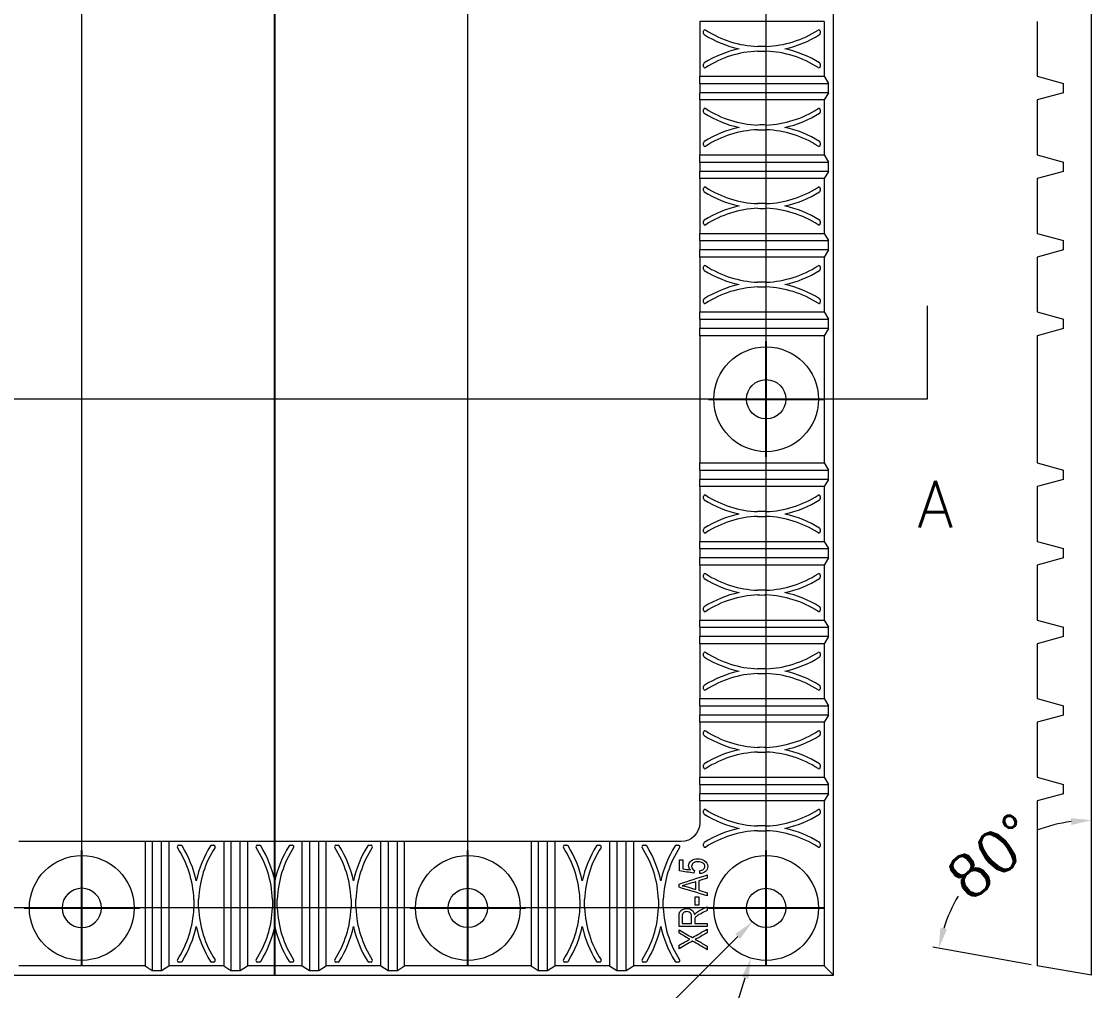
# Model space of a CAD drawing. Header units: inches. Extents: x 1726 to 2311, y 431 to 759.
# Drawn here: x 1787.1 to 1901.4, y 490.5 to 594.1 of the extents above; entities that cross this region are included whole.
import ezdxf
from ezdxf.lldxf.tags import DXFTag

# ---------------------------------------------------------------- set-up
doc = ezdxf.new("R2010")
doc.units = ezdxf.units.IN
doc.layers.add('1', color=7, linetype='Continuous', true_color=0xffffff)
doc.layers.add('3', color=7, linetype='Continuous', true_color=0xffffff)
doc.styles.add('chinesef_fs', font='simplex.shx', dxfattribs={"bigfont": 'gbcbig.shx'})
doc.styles.add('ROMANC', font='romanc.shx', dxfattribs={"bigfont": 'gbcbig.shx'})
tags = doc.linetypes.add('CENTER', pattern=[2, 1.25, -0.25, 0.25, -0.25]).pattern_tags.tags
tags[10:11] = [DXFTag(74, 4), DXFTag(75, 0), DXFTag(340, '0'), DXFTag(46, 0.0), DXFTag(50, 0.0), DXFTag(44, 0.0), DXFTag(45, 0.0)]
tags[8:9] = [DXFTag(74, 4), DXFTag(75, 0), DXFTag(340, '0'), DXFTag(46, 0.0), DXFTag(50, 0.0), DXFTag(44, 0.0), DXFTag(45, 0.0)]
tags[6:7] = [DXFTag(74, 4), DXFTag(75, 0), DXFTag(340, '0'), DXFTag(46, 0.0), DXFTag(50, 0.0), DXFTag(44, 0.0), DXFTag(45, 0.0)]
tags[4:5] = [DXFTag(74, 4), DXFTag(75, 0), DXFTag(340, '0'), DXFTag(46, 0.0), DXFTag(50, 0.0), DXFTag(44, 0.0), DXFTag(45, 0.0)]
tags = doc.linetypes.add('PHANTOM', pattern=[50.5, 18, -6.5, 6.5, -6.5, 6.5, -6.5]).pattern_tags.tags
tags[14:15] = [DXFTag(74, 4), DXFTag(75, 0), DXFTag(340, '0'), DXFTag(46, 0.0), DXFTag(50, 0.0), DXFTag(44, 0.0), DXFTag(45, 0.0)]
tags[12:13] = [DXFTag(74, 4), DXFTag(75, 0), DXFTag(340, '0'), DXFTag(46, 0.0), DXFTag(50, 0.0), DXFTag(44, 0.0), DXFTag(45, 0.0)]
tags[10:11] = [DXFTag(74, 4), DXFTag(75, 0), DXFTag(340, '0'), DXFTag(46, 0.0), DXFTag(50, 0.0), DXFTag(44, 0.0), DXFTag(45, 0.0)]
tags[8:9] = [DXFTag(74, 4), DXFTag(75, 0), DXFTag(340, '0'), DXFTag(46, 0.0), DXFTag(50, 0.0), DXFTag(44, 0.0), DXFTag(45, 0.0)]
tags[6:7] = [DXFTag(74, 4), DXFTag(75, 0), DXFTag(340, '0'), DXFTag(46, 0.0), DXFTag(50, 0.0), DXFTag(44, 0.0), DXFTag(45, 0.0)]
tags[4:5] = [DXFTag(74, 4), DXFTag(75, 0), DXFTag(340, '0'), DXFTag(46, 0.0), DXFTag(50, 0.0), DXFTag(44, 0.0), DXFTag(45, 0.0)]
doc.dimstyles.new('YanXiu', dxfattribs={"dimtxt": 4.5, "dimasz": 2.2, "dimexe": 0.66, "dimexo": 0.66, "dimgap": 0.66, "dimtad": 0, "dimdsep": 46, "dimtxsty": 'ROMANC', "dimcen": 0, "dimclrd": 256, "dimclre": 131, "dimclrt": 42, "dimazin": 2, "dimtfac": 1, "dimtofl": 0, "dimtmove": 0, "dimatfit": 3, "dimfxl": 1, "dimlwd": 5, "dimlwe": 5, "dimarcsym": 0})

# ---------------------------------------------------------------- blocks, each defined once
blk = doc.blocks.new('*D44')
at = {"color": 131, "lineweight": 5}
for p, q in [((1753.78, 611.87), (1737.97, 611.87)), ((1865.97, 499.37), (1737.97, 499.37))]:
    blk.add_line(p, q, dxfattribs=at)
at = {"lineweight": 5}
for p, q in [((1738.63, 609.67), (1738.63, 564.64)), ((1738.63, 501.57), (1738.63, 546.6))]:
    blk.add_line(p, q, dxfattribs=at)
for points in [[(1738.26, 609.67), (1738.99, 609.67), (1738.63, 611.87)], [(1738.26, 501.57), (1738.99, 501.57), (1738.63, 499.37)]]:
    blk.add_solid(points)
at = {"layer": 'Defpoints', "color": 0}
for p in [(1738.63, 611.87), (1754.44, 611.87), (1866.63, 499.37)]:
    blk.add_point(p, dxfattribs=at)
at = {"color": 42, "insert": (1738.63, 555.62), "char_height": 4.5, "attachment_point": 5, "rotation": 90, "style": 'ROMANC'}
blk.add_mtext('112.5', dxfattribs=at)
blk = doc.blocks.new('*D46')
at = {"color": 131, "lineweight": 5}
for p, q in [((1753.78, 611.87), (1746.61, 611.87)), ((1865.97, 553.75), (1746.61, 553.75))]:
    blk.add_line(p, q, dxfattribs=at)
at = {"lineweight": 5}
for p, q in [((1747.27, 609.67), (1747.27, 592.15)), ((1747.27, 555.95), (1747.27, 573.47))]:
    blk.add_line(p, q, dxfattribs=at)
for points in [[(1746.91, 609.67), (1747.64, 609.67), (1747.27, 611.87)], [(1746.91, 555.95), (1747.64, 555.95), (1747.27, 553.75)]]:
    blk.add_solid(points)
at = {"layer": 'Defpoints', "color": 0}
for p in [(1747.27, 611.87), (1754.44, 611.87), (1866.63, 553.75)]:
    blk.add_point(p, dxfattribs=at)
at = {"color": 42, "insert": (1747.27, 582.81), "char_height": 4.5, "attachment_point": 5, "rotation": 90, "style": 'ROMANC'}
blk.add_mtext('58.12', dxfattribs=at)
blk = doc.blocks.new('*D48')
at = {"color": 131, "lineweight": 5}
for p, q in [((1761.63, 500.03), (1761.63, 747.39)), ((1814.14, 732.23), (1814.14, 747.39))]:
    blk.add_line(p, q, dxfattribs=at)
at = {"lineweight": 5}
for p, q in [((1763.83, 746.73), (1780.37, 746.73)), ((1811.94, 746.73), (1795.4, 746.73))]:
    blk.add_line(p, q, dxfattribs=at)
for points in [[(1763.83, 747.1), (1763.83, 746.37), (1761.63, 746.73)], [(1811.94, 747.1), (1811.94, 746.37), (1814.14, 746.73)]]:
    blk.add_solid(points)
at = {"layer": 'Defpoints', "color": 0}
for p in [(1814.14, 746.73), (1814.14, 731.57), (1761.63, 499.37)]:
    blk.add_point(p, dxfattribs=at)
at = {"color": 42, "insert": (1787.88, 746.73), "char_height": 4.5, "attachment_point": 5, "style": 'ROMANC'}
blk.add_mtext('52.5', dxfattribs=at)
blk = doc.blocks.new('*D49')
at = {"color": 131, "lineweight": 5}
for p, q in [((1814.14, 732.23), (1814.14, 739.67)), ((1834.75, 500.03), (1834.75, 739.67))]:
    blk.add_line(p, q, dxfattribs=at)
at = {"lineweight": 5}
for p, q in [((1816.34, 739.01), (1832.55, 739.01)), ((1834.75, 739.01), (1836.95, 739.01))]:
    blk.add_line(p, q, dxfattribs=at)
for points in [[(1816.34, 739.37), (1816.34, 738.64), (1814.14, 739.01)], [(1832.55, 739.37), (1832.55, 738.64), (1834.75, 739.01)]]:
    blk.add_solid(points)
at = {"layer": 'Defpoints', "color": 0}
for p in [(1814.14, 739.01), (1814.14, 731.57), (1834.75, 499.37)]:
    blk.add_point(p, dxfattribs=at)
at = {"color": 42, "insert": (1846.61, 739.01), "char_height": 4.5, "attachment_point": 5, "style": 'ROMANC'}
blk.add_mtext('20.62', dxfattribs=at)
blk = doc.blocks.new('*D50')
at = {"color": 131, "lineweight": 5}
for p, q in [((1814.14, 732.23), (1814.14, 747.39)), ((1866.63, 500.03), (1866.63, 747.39))]:
    blk.add_line(p, q, dxfattribs=at)
at = {"lineweight": 5}
for p, q in [((1816.34, 746.73), (1832.87, 746.73)), ((1864.43, 746.73), (1847.9, 746.73))]:
    blk.add_line(p, q, dxfattribs=at)
for points in [[(1816.34, 747.1), (1816.34, 746.37), (1814.14, 746.73)], [(1864.43, 747.1), (1864.43, 746.37), (1866.63, 746.73)]]:
    blk.add_solid(points)
at = {"layer": 'Defpoints', "color": 0}
for p in [(1814.14, 746.73), (1814.14, 731.57), (1866.63, 499.37)]:
    blk.add_point(p, dxfattribs=at)
at = {"color": 42, "insert": (1840.38, 746.73), "char_height": 4.5, "attachment_point": 5, "style": 'ROMANC'}
blk.add_mtext('52.5', dxfattribs=at)
blk = doc.blocks.new('*D51')
at = {"lineweight": 5}
for p, q in [((1793.5, 739.01), (1791.3, 739.01)), ((1811.94, 739.01), (1795.7, 739.01))]:
    blk.add_line(p, q, dxfattribs=at)
at = {"color": 131, "lineweight": 5}
for p, q in [((1793.5, 500.03), (1793.5, 739.67)), ((1814.14, 732.23), (1814.14, 739.67))]:
    blk.add_line(p, q, dxfattribs=at)
for points in [[(1795.7, 739.37), (1795.7, 738.64), (1793.5, 739.01)], [(1811.94, 739.37), (1811.94, 738.64), (1814.14, 739.01)]]:
    blk.add_solid(points)
at = {"layer": 'Defpoints', "color": 0}
for p in [(1814.14, 739.01), (1814.14, 731.57), (1793.5, 499.37)]:
    blk.add_point(p, dxfattribs=at)
at = {"color": 42, "insert": (1781.64, 739.01), "char_height": 4.5, "attachment_point": 5, "style": 'ROMANC'}
blk.add_mtext('20.63', dxfattribs=at)
blk = doc.blocks.new('*D52')
at = {"lineweight": 5}
blk.add_line((1856.19, 488.92), (1863.59, 496.33), dxfattribs=at)
blk.add_solid([(1863.33, 496.59), (1863.85, 496.07), (1865.15, 497.88)])
at = {"layer": 'Defpoints', "color": 0}
for p in [(1868.11, 500.86), (1865.15, 497.88)]:
    blk.add_point(p, dxfattribs=at)
at = {"color": 42, "insert": (1850.87, 483.6), "char_height": 4.5, "attachment_point": 5, "rotation": 45.023, "style": 'ROMANC'}
blk.add_mtext('∅4.2', dxfattribs=at)
blk = doc.blocks.new('*D53')
at = {"lineweight": 5}
blk.add_line((1863.6, 489.37), (1864.37, 491.9), dxfattribs=at)
blk.add_solid([(1864.02, 492.01), (1864.72, 491.8), (1865.01, 494.01)])
at = {"layer": 'Defpoints', "color": 0}
for p in [(1868.25, 504.73), (1865.01, 494.01)]:
    blk.add_point(p, dxfattribs=at)
at = {"color": 42, "insert": (1860.99, 480.74), "char_height": 4.5, "attachment_point": 5, "rotation": 73.1551, "style": 'ROMANC'}
blk.add_mtext('∅11.2', dxfattribs=at)
blk = doc.blocks.new('*D57')
at = {"color": 131, "lineweight": 5}
blk.add_line((1894.95, 493.31), (1884.42, 495.17), dxfattribs=at)
at = {"lineweight": 5}
for start, end in [(97.6065, 110.6988), (149.3012, 162.3935)]:
    blk.add_arc((1901.4, 492.17), 16.58, start, end, dxfattribs=at)
for points in [[(1899.18, 508.97), (1899.23, 508.24), (1901.4, 508.75)], [(1885.95, 497.1), (1885.24, 497.27), (1885.07, 495.05)]]:
    blk.add_solid(points)
at = {"layer": 'Defpoints', "color": 0}
for p in [(1901.4, 731.57), (1893.96, 506.99), (1895.6, 493.19), (1901.4, 492.17), (1901.4, 492.17)]:
    blk.add_point(p, dxfattribs=at)
at = {"color": 42, "insert": (1890.74, 504.87), "char_height": 4.5, "attachment_point": 5, "rotation": 40, "style": 'ROMANC'}
blk.add_mtext('80°', dxfattribs=at)

msp = doc.modelspace()

# ---------------------------------------------------------------- linework, layer by layer
at = {"layer": '1', "color": 32, "linetype": 'Continuous', "lineweight": 13}
msp.add_line((1883.835, 563.745), (1883.835, 553.745), dxfattribs=at)
at = {"layer": '1', "color": 32, "linetype": 'PHANTOM', "lineweight": 13}
msp.add_line((1883.835, 553.745), (1744.437, 553.745), dxfattribs=at)
at = {"layer": '3', "color": 1, "linetype": 'CENTER', "ltscale": 12.130858}
msp.add_line((1814.136, 492.171), (1814.136, 731.569), dxfattribs=at)
at = {"layer": '3', "color": 7, "linetype": 'Continuous', "lineweight": 18}
for p, q in [((1873.835, 492.171), (1873.835, 731.569)), ((1901.398, 492.171), (1901.398, 731.569)), ((1859.536, 594.139), (1859.536, 588.277)), ((1872.813, 594.139), (1859.536, 594.139)), ((1872.813, 594.139), (1872.813, 588.277)), ((1895.598, 594.139), (1895.598, 588.277)), ((1859.936, 592.85), (1859.936, 593.086)), ((1872.413, 593.086), (1872.413, 592.85)), ((1859.936, 589.329), (1859.936, 589.566)), ((1872.413, 589.566), (1872.413, 589.329)), ((1859.536, 587.508), (1859.536, 588.277)), ((1859.536, 588.277), (1872.813, 588.277)), ((1872.813, 588.277), (1873.306, 587.508)), ((1895.598, 588.277), (1898.395, 587.508)), ((1859.536, 587.508), (1859.536, 586.508)), ((1873.306, 586.508), (1873.306, 587.508)), ((1898.395, 586.508), (1898.395, 587.508)), ((1859.536, 585.739), (1859.536, 586.508)), ((1873.306, 586.508), (1859.536, 586.508)), ((1859.536, 585.739), (1859.536, 579.877)), ((1872.813, 585.739), (1859.536, 585.739)), ((1873.306, 586.508), (1872.813, 585.739)), ((1872.813, 585.739), (1872.813, 579.877)), ((1898.395, 586.508), (1895.598, 585.739)), ((1895.598, 585.739), (1895.598, 579.877)), ((1859.936, 584.45), (1859.936, 584.686)), ((1872.413, 584.686), (1872.413, 584.45)), ((1859.936, 580.929), (1859.936, 581.166)), ((1872.413, 581.166), (1872.413, 580.929)), ((1859.536, 579.108), (1859.536, 579.877)), ((1859.536, 579.877), (1872.813, 579.877)), ((1872.813, 579.877), (1873.306, 579.108)), ((1895.598, 579.877), (1898.395, 579.108)), ((1859.536, 579.108), (1859.536, 578.108)), ((1873.306, 578.108), (1873.306, 579.108)), ((1898.395, 578.108), (1898.395, 579.108)), ((1859.536, 577.339), (1859.536, 578.108)), ((1873.306, 578.108), (1859.536, 578.108)), ((1873.306, 578.108), (1872.813, 577.339)), ((1898.395, 578.108), (1895.598, 577.339)), ((1859.536, 577.339), (1859.536, 571.477)), ((1872.813, 577.339), (1859.536, 577.339)), ((1872.813, 577.339), (1872.813, 571.477)), ((1895.598, 577.339), (1895.598, 571.477)), ((1859.936, 576.05), (1859.936, 576.286)), ((1872.413, 576.286), (1872.413, 576.05)), ((1859.936, 572.529), (1859.936, 572.766)), ((1872.413, 572.766), (1872.413, 572.529)), ((1859.536, 570.708), (1859.536, 571.477)), ((1859.536, 571.477), (1872.813, 571.477)), ((1859.536, 570.708), (1859.536, 569.708)), ((1872.813, 571.477), (1873.306, 570.708)), ((1873.306, 569.708), (1873.306, 570.708)), ((1895.598, 571.477), (1898.395, 570.708)), ((1898.395, 569.708), (1898.395, 570.708)), ((1859.536, 568.939), (1859.536, 569.708)), ((1873.306, 569.708), (1859.536, 569.708)), ((1873.306, 569.708), (1872.813, 568.939)), ((1898.395, 569.708), (1895.598, 568.939)), ((1872.813, 568.939), (1859.536, 568.939)), ((1859.536, 568.939), (1859.536, 563.077)), ((1872.813, 568.939), (1872.813, 563.077)), ((1895.598, 568.939), (1895.598, 563.077)), ((1859.936, 567.65), (1859.936, 567.886)), ((1872.413, 567.886), (1872.413, 567.65)), ((1859.936, 564.129), (1859.936, 564.366)), ((1872.413, 564.366), (1872.413, 564.129)), ((1859.536, 563.077), (1872.813, 563.077)), ((1859.536, 562.308), (1859.536, 563.077)), ((1872.813, 563.077), (1873.306, 562.308)), ((1895.598, 563.077), (1898.395, 562.308)), ((1859.536, 562.308), (1859.536, 561.308)), ((1873.306, 561.308), (1873.306, 562.308)), ((1898.395, 561.308), (1898.395, 562.308)), ((1873.306, 561.308), (1859.536, 561.308)), ((1859.536, 560.539), (1859.536, 561.308)), ((1872.813, 560.539), (1859.536, 560.539)), ((1859.536, 560.539), (1859.536, 546.952)), ((1873.306, 561.308), (1872.813, 560.539)), ((1872.813, 560.539), (1872.813, 546.952)), ((1898.395, 561.308), (1895.598, 560.539)), ((1895.598, 560.539), (1895.598, 546.952)), ((1859.536, 546.952), (1872.813, 546.952)), ((1859.536, 546.183), (1859.536, 546.952)), ((1872.813, 546.952), (1873.306, 546.183)), ((1895.598, 546.952), (1898.395, 546.183)), ((1859.536, 546.183), (1859.536, 545.183)), ((1873.306, 545.183), (1873.306, 546.183)), ((1898.395, 545.183), (1898.395, 546.183)), ((1873.306, 545.183), (1859.536, 545.183)), ((1859.536, 544.414), (1859.536, 545.183)), ((1872.813, 544.414), (1859.536, 544.414)), ((1859.536, 544.414), (1859.536, 538.552)), ((1873.306, 545.183), (1872.813, 544.414)), ((1872.813, 544.414), (1872.813, 538.552)), ((1898.395, 545.183), (1895.598, 544.414)), ((1895.598, 544.414), (1895.598, 538.552)), ((1859.936, 543.125), (1859.936, 543.361)), ((1872.413, 543.361), (1872.413, 543.125)), ((1859.936, 539.604), (1859.936, 539.841)), ((1872.413, 539.841), (1872.413, 539.604)), ((1859.536, 537.783), (1859.536, 538.552)), ((1859.536, 538.552), (1872.813, 538.552)), ((1859.536, 537.783), (1859.536, 536.783)), ((1872.813, 538.552), (1873.306, 537.783)), ((1873.306, 536.783), (1873.306, 537.783)), ((1895.598, 538.552), (1898.395, 537.783)), ((1898.395, 536.783), (1898.395, 537.783)), ((1859.536, 536.014), (1859.536, 536.783)), ((1873.306, 536.783), (1859.536, 536.783)), ((1873.306, 536.783), (1872.813, 536.014)), ((1898.395, 536.783), (1895.598, 536.014)), ((1872.813, 536.014), (1859.536, 536.014)), ((1859.536, 536.014), (1859.536, 530.152)), ((1872.813, 536.014), (1872.813, 530.152)), ((1895.598, 536.014), (1895.598, 530.152)), ((1859.936, 534.725), (1859.936, 534.961)), ((1872.413, 534.961), (1872.413, 534.725)), ((1859.936, 531.204), (1859.936, 531.441)), ((1872.413, 531.441), (1872.413, 531.204)), ((1859.536, 530.152), (1872.813, 530.152)), ((1859.536, 529.383), (1859.536, 530.152)), ((1872.813, 530.152), (1873.306, 529.383)), ((1895.598, 530.152), (1898.395, 529.383)), ((1859.536, 529.383), (1859.536, 528.383)), ((1873.306, 528.383), (1859.536, 528.383)), ((1859.536, 527.614), (1859.536, 528.383)), ((1873.306, 528.383), (1872.813, 527.614)), ((1873.306, 528.383), (1873.306, 529.383)), ((1898.395, 528.383), (1895.598, 527.614)), ((1898.395, 528.383), (1898.395, 529.383)), ((1859.536, 527.614), (1859.536, 521.752)), ((1872.813, 527.614), (1859.536, 527.614)), ((1872.813, 527.614), (1872.813, 521.752)), ((1895.598, 527.614), (1895.598, 521.752)), ((1859.936, 526.325), (1859.936, 526.561)), ((1872.413, 526.561), (1872.413, 526.325)), ((1859.936, 522.804), (1859.936, 523.041)), ((1872.413, 523.041), (1872.413, 522.804)), ((1859.536, 520.983), (1859.536, 521.752)), ((1859.536, 521.752), (1872.813, 521.752)), ((1872.813, 521.752), (1873.306, 520.983)), ((1895.598, 521.752), (1898.395, 520.983)), ((1859.536, 520.983), (1859.536, 519.983)), ((1873.306, 519.983), (1873.306, 520.983)), ((1898.395, 519.983), (1898.395, 520.983)), ((1859.536, 519.214), (1859.536, 519.983)), ((1873.306, 519.983), (1859.536, 519.983)), ((1872.813, 519.214), (1859.536, 519.214)), ((1859.536, 519.214), (1859.536, 513.352)), ((1873.306, 519.983), (1872.813, 519.214)), ((1872.813, 519.214), (1872.813, 513.352)), ((1898.395, 519.983), (1895.598, 519.214)), ((1895.598, 519.214), (1895.598, 513.352)), ((1859.936, 517.925), (1859.936, 518.161)), ((1872.413, 518.161), (1872.413, 517.925)), ((1859.936, 514.404), (1859.936, 514.641)), ((1872.413, 514.641), (1872.413, 514.404)), ((1859.536, 512.583), (1859.536, 513.352)), ((1859.536, 513.352), (1872.813, 513.352)), ((1859.536, 512.583), (1859.536, 511.583)), ((1872.813, 513.352), (1873.306, 512.583)), ((1873.306, 511.583), (1873.306, 512.583)), ((1895.598, 513.352), (1898.395, 512.583)), ((1898.395, 511.583), (1898.395, 512.583)), ((1873.306, 511.583), (1859.536, 511.583)), ((1859.536, 510.814), (1859.536, 511.583)), ((1873.306, 511.583), (1872.813, 510.814)), ((1898.395, 511.583), (1895.598, 510.814)), ((1859.536, 510.814), (1859.536, 508.47)), ((1872.813, 510.814), (1859.536, 510.814)), ((1872.813, 510.814), (1872.813, 493.194)), ((1895.598, 510.814), (1895.598, 493.194)), ((1859.936, 509.525), (1859.936, 509.761)), ((1872.413, 509.761), (1872.413, 509.525)), ((1800.266, 506.47), (1786.766, 506.47)), ((1800.266, 506.47), (1800.266, 493.194)), ((1801.035, 506.47), (1800.266, 506.47)), ((1801.035, 506.47), (1801.035, 492.701)), ((1802.035, 506.47), (1801.035, 506.47)), ((1802.035, 492.701), (1802.035, 506.47)), ((1802.804, 506.47), (1802.035, 506.47)), ((1808.666, 506.47), (1802.804, 506.47)), ((1802.804, 506.47), (1802.804, 493.194)), ((1803.856, 506.07), (1804.093, 506.07)), ((1807.377, 506.07), (1807.614, 506.07)), ((1808.666, 506.47), (1808.666, 493.194)), ((1809.435, 506.47), (1808.666, 506.47)), ((1809.435, 506.47), (1809.435, 492.701)), ((1810.435, 506.47), (1809.435, 506.47)), ((1810.435, 492.701), (1810.435, 506.47)), ((1811.204, 506.47), (1810.435, 506.47)), ((1817.066, 506.47), (1811.204, 506.47)), ((1811.204, 506.47), (1811.204, 493.194)), ((1812.256, 506.07), (1812.493, 506.07)), ((1815.777, 506.07), (1816.014, 506.07)), ((1817.835, 506.47), (1817.066, 506.47)), ((1817.066, 493.194), (1817.066, 506.47)), ((1818.835, 506.47), (1817.835, 506.47)), ((1817.835, 506.47), (1817.835, 492.701)), ((1819.604, 506.47), (1818.835, 506.47)), ((1818.835, 492.701), (1818.835, 506.47)), ((1825.466, 506.47), (1819.604, 506.47)), ((1819.604, 493.194), (1819.604, 506.47)), ((1820.659, 506.07), (1820.896, 506.07)), ((1824.179, 506.07), (1824.416, 506.07)), ((1826.235, 506.47), (1825.466, 506.47)), ((1825.466, 493.194), (1825.466, 506.47)), ((1827.235, 506.47), (1826.235, 506.47)), ((1826.235, 506.47), (1826.235, 492.701)), ((1828.004, 506.47), (1827.235, 506.47)), ((1827.235, 492.701), (1827.235, 506.47)), ((1841.506, 506.47), (1828.004, 506.47)), ((1828.004, 493.194), (1828.004, 506.47)), ((1842.275, 506.47), (1841.506, 506.47)), ((1841.506, 506.47), (1841.506, 493.194)), ((1843.275, 506.47), (1842.275, 506.47)), ((1842.275, 506.47), (1842.275, 492.701)), ((1844.044, 506.47), (1843.275, 506.47)), ((1843.275, 492.701), (1843.275, 506.47)), ((1849.906, 506.47), (1844.044, 506.47)), ((1844.044, 506.47), (1844.044, 493.194)), ((1845.099, 506.07), (1845.335, 506.07)), ((1848.619, 506.07), (1848.856, 506.07)), ((1850.675, 506.47), (1849.906, 506.47)), ((1849.906, 506.47), (1849.906, 493.194)), ((1851.675, 506.47), (1850.675, 506.47)), ((1850.675, 506.47), (1850.675, 492.701)), ((1852.444, 506.47), (1851.675, 506.47)), ((1851.675, 492.701), (1851.675, 506.47)), ((1857.536, 506.47), (1852.444, 506.47)), ((1852.444, 506.47), (1852.444, 493.194)), ((1853.499, 506.07), (1853.735, 506.07)), ((1857.019, 506.07), (1857.256, 506.07)), ((1859.936, 506.004), (1859.936, 506.241)), ((1872.413, 506.241), (1872.413, 506.004)), ((1895.598, 500.705), (1895.579, 500.705)), ((1895.598, 500.544), (1895.579, 500.544)), ((1895.598, 500.529), (1895.579, 500.529)), ((1895.598, 497.553), (1895.579, 497.553)), ((1895.598, 495.537), (1895.579, 495.537)), ((1800.266, 493.194), (1786.766, 493.194)), ((1800.266, 493.194), (1801.035, 492.701)), ((1802.035, 492.701), (1802.804, 493.194)), ((1808.666, 493.194), (1802.804, 493.194)), ((1804.093, 493.594), (1803.856, 493.594)), ((1807.614, 493.594), (1807.377, 493.594)), ((1808.666, 493.194), (1809.435, 492.701)), ((1810.435, 492.701), (1811.204, 493.194)), ((1817.066, 493.194), (1811.204, 493.194)), ((1812.493, 493.594), (1812.256, 493.594)), ((1816.014, 493.594), (1815.777, 493.594)), ((1817.066, 493.194), (1817.835, 492.701)), ((1818.835, 492.701), (1819.604, 493.194)), ((1825.466, 493.194), (1819.604, 493.194)), ((1820.896, 493.594), (1820.659, 493.594)), ((1824.416, 493.594), (1824.179, 493.594)), ((1825.466, 493.194), (1826.235, 492.701)), ((1827.235, 492.701), (1828.004, 493.194)), ((1841.506, 493.194), (1828.004, 493.194)), ((1841.506, 493.194), (1842.275, 492.701)), ((1843.275, 492.701), (1844.044, 493.194)), ((1849.906, 493.194), (1844.044, 493.194)), ((1845.335, 493.594), (1845.099, 493.594)), ((1848.856, 493.594), (1848.619, 493.594)), ((1849.906, 493.194), (1850.675, 492.701)), ((1851.675, 492.701), (1852.444, 493.194)), ((1872.813, 493.194), (1852.444, 493.194)), ((1853.735, 493.594), (1853.499, 493.594)), ((1857.256, 493.594), (1857.019, 493.594)), ((1873.835, 492.171), (1872.813, 493.194)), ((1901.398, 492.171), (1895.598, 493.194)), ((1754.437, 492.171), (1873.835, 492.171)), ((1801.035, 492.701), (1802.035, 492.701)), ((1809.435, 492.701), (1810.435, 492.701)), ((1817.835, 492.701), (1818.835, 492.701)), ((1826.235, 492.701), (1827.235, 492.701)), ((1842.275, 492.701), (1843.275, 492.701)), ((1850.675, 492.701), (1851.675, 492.701))]:
    msp.add_line(p, q, dxfattribs=at)
at = {"layer": '3', "color": 1, "linetype": 'CENTER', "ltscale": 5.6896}
for p, q in [((1866.63, 547.585), (1866.63, 559.905)), ((1860.47, 553.745), (1872.79, 553.745)), ((1793.505, 493.21), (1793.505, 505.53)), ((1834.755, 493.21), (1834.755, 505.53)), ((1866.63, 493.21), (1866.63, 505.53)), ((1787.345, 499.37), (1799.665, 499.37)), ((1828.595, 499.37), (1840.915, 499.37)), ((1860.47, 499.37), (1872.79, 499.37))]:
    msp.add_line(p, q, dxfattribs=at)
at = {"layer": '3', "color": 7, "linetype": 'Continuous', "lineweight": 18}
for centre in [(1866.63, 553.745), (1793.505, 499.37), (1834.755, 499.37), (1866.63, 499.37)]:
    msp.add_circle(centre, 5.6, dxfattribs=at)
at = {"layer": '3', "color": 7, "linetype": 'Continuous', "lineweight": 18, "extrusion": (0, 0, -1)}
msp.add_circle((-1793.505, 499.37), 2.1, dxfattribs=at)
at = {"layer": '3', "color": 7, "linetype": 'Continuous', "lineweight": 18}
for centre, radius, start, end in [((1860.086, 593.086), 0.15, 57.26691, 180.00159), ((1860.086, 592.85), 0.15, 180.0016, 237.90742), ((1866.174, 602.558), 11.609, 237.90742, 257.86737), ((1866.174, 602.558), 11.109, 237.26691, 267.6286), ((1866.174, 602.558), 11.109, 272.3714, 302.73309), ((1866.174, 602.558), 11.609, 282.13263, 302.09258), ((1872.263, 593.086), 0.15, 359.99841, 122.73309), ((1872.263, 592.85), 0.15, 302.09258, 359.9984), ((1866.174, 579.858), 11.609, 102.13263, 122.09258), ((1866.174, 579.858), 11.609, 87.73079, 92.26921), ((1866.174, 579.858), 11.609, 57.90742, 77.86737), ((1866.174, 579.858), 11.109, 92.3714, 122.73309), ((1866.174, 602.558), 11.609, 267.73079, 272.26921), ((1866.174, 579.858), 11.109, 57.26691, 87.6286), ((1860.086, 589.566), 0.15, 122.09258, 179.9984), ((1860.086, 589.329), 0.15, 179.99841, 302.73309), ((1872.263, 589.329), 0.15, 237.26691, 0.00159), ((1872.263, 589.566), 0.15, 0.0016, 57.90742), ((1860.086, 584.686), 0.15, 57.26691, 180.00159), ((1860.086, 584.45), 0.15, 180.0016, 237.90742), ((1866.174, 594.158), 11.609, 237.90742, 257.86737), ((1866.174, 594.158), 11.109, 237.26691, 267.6286), ((1866.174, 594.158), 11.109, 272.3714, 302.73309), ((1866.174, 594.158), 11.609, 282.13263, 302.09258), ((1872.263, 584.686), 0.15, 359.99841, 122.73309), ((1872.263, 584.45), 0.15, 302.09258, 359.9984), ((1866.174, 571.458), 11.609, 102.13263, 122.09258), ((1866.174, 571.458), 11.109, 92.3714, 122.73309), ((1866.174, 571.458), 11.609, 87.73079, 92.26921), ((1866.174, 594.158), 11.609, 267.73079, 272.26921), ((1866.174, 571.458), 11.109, 57.26691, 87.6286), ((1866.174, 571.458), 11.609, 57.90742, 77.86737), ((1860.086, 581.166), 0.15, 122.09258, 179.9984), ((1860.086, 580.929), 0.15, 179.99841, 302.73309), ((1872.263, 580.929), 0.15, 237.26691, 0.00159), ((1872.263, 581.166), 0.15, 0.0016, 57.90742), ((1860.086, 576.286), 0.15, 57.26691, 180.00159), ((1866.174, 585.758), 11.109, 237.26691, 267.6286), ((1866.174, 585.758), 11.109, 272.3714, 302.73309), ((1872.263, 576.286), 0.15, 359.99841, 122.73309), ((1860.086, 576.05), 0.15, 180.0016, 237.90742), ((1866.174, 585.758), 11.609, 237.90742, 257.86737), ((1866.174, 585.758), 11.609, 282.13263, 302.09258), ((1872.263, 576.05), 0.15, 302.09258, 359.9984), ((1866.174, 563.058), 11.609, 102.13263, 122.09258), ((1866.174, 563.058), 11.109, 92.3714, 122.73309), ((1866.174, 563.058), 11.609, 87.73079, 92.26921), ((1866.174, 585.758), 11.609, 267.73079, 272.26921), ((1866.174, 563.058), 11.109, 57.26691, 87.6286), ((1866.174, 563.058), 11.609, 57.90742, 77.86737), ((1860.086, 572.766), 0.15, 122.09258, 179.9984), ((1872.263, 572.766), 0.15, 0.0016, 57.90742), ((1860.086, 572.529), 0.15, 179.99841, 302.73309), ((1872.263, 572.529), 0.15, 237.26691, 0.00159), ((1860.086, 567.886), 0.15, 57.26691, 180.00159), ((1860.086, 567.65), 0.15, 180.0016, 237.90742), ((1866.174, 577.358), 11.609, 237.90742, 257.86737), ((1866.174, 577.358), 11.109, 237.26691, 267.6286), ((1866.174, 577.358), 11.109, 272.3714, 302.73309), ((1866.174, 577.358), 11.609, 282.13263, 302.09258), ((1872.263, 567.886), 0.15, 359.99841, 122.73309), ((1872.263, 567.65), 0.15, 302.09258, 359.9984), ((1866.174, 554.658), 11.609, 102.13263, 122.09258), ((1866.174, 554.658), 11.609, 87.73079, 92.26921), ((1866.174, 554.658), 11.609, 57.90742, 77.86737), ((1866.174, 554.658), 11.109, 92.3714, 122.73309), ((1866.174, 577.358), 11.609, 267.73079, 272.26921), ((1866.174, 554.658), 11.109, 57.26691, 87.6286), ((1860.086, 564.366), 0.15, 122.09258, 179.9984), ((1860.086, 564.129), 0.15, 179.99841, 302.73309), ((1872.263, 564.129), 0.15, 237.26691, 0.00159), ((1872.263, 564.366), 0.15, 0.0016, 57.90742), ((1860.086, 543.361), 0.15, 57.26691, 180.00159), ((1866.174, 552.833), 11.109, 237.26691, 267.6286), ((1866.174, 552.833), 11.109, 272.3714, 302.73309), ((1872.263, 543.361), 0.15, 359.99841, 122.73309), ((1860.086, 543.125), 0.15, 180.0016, 237.90742), ((1866.174, 552.833), 11.609, 237.90742, 257.86737), ((1866.174, 552.833), 11.609, 282.13263, 302.09258), ((1872.263, 543.125), 0.15, 302.09258, 359.9984), ((1866.174, 530.133), 11.609, 102.13263, 122.09258), ((1866.174, 530.133), 11.109, 92.3714, 122.73309), ((1866.174, 530.133), 11.609, 87.73079, 92.26921), ((1866.174, 552.833), 11.609, 267.73079, 272.26921), ((1866.174, 530.133), 11.109, 57.26691, 87.6286), ((1866.174, 530.133), 11.609, 57.90742, 77.86737), ((1860.086, 539.841), 0.15, 122.09258, 179.9984), ((1872.263, 539.841), 0.15, 0.0016, 57.90742), ((1860.086, 539.604), 0.15, 179.99841, 302.73309), ((1872.263, 539.604), 0.15, 237.26691, 0.00159), ((1860.086, 534.961), 0.15, 57.26691, 180.00159), ((1860.086, 534.725), 0.15, 180.0016, 237.90742), ((1866.174, 544.433), 11.609, 237.90742, 257.86737), ((1866.174, 544.433), 11.109, 237.26691, 267.6286), ((1866.174, 544.433), 11.109, 272.3714, 302.73309), ((1866.174, 544.433), 11.609, 282.13263, 302.09258), ((1872.263, 534.961), 0.15, 359.99841, 122.73309), ((1872.263, 534.725), 0.15, 302.09258, 359.9984), ((1866.174, 521.733), 11.609, 102.13263, 122.09258), ((1866.174, 521.733), 11.609, 87.73079, 92.26921), ((1866.174, 521.733), 11.609, 57.90742, 77.86737), ((1866.174, 521.733), 11.109, 92.3714, 122.73309), ((1866.174, 544.433), 11.609, 267.73079, 272.26921), ((1866.174, 521.733), 11.109, 57.26691, 87.6286), ((1860.086, 531.441), 0.15, 122.09258, 179.9984), ((1860.086, 531.204), 0.15, 179.99841, 302.73309), ((1872.263, 531.204), 0.15, 237.26691, 0.00159), ((1872.263, 531.441), 0.15, 0.0016, 57.90742), ((1860.086, 526.561), 0.15, 57.26691, 180.00159), ((1860.086, 526.325), 0.15, 180.0016, 237.90742), ((1866.174, 536.033), 11.609, 237.90742, 257.86737), ((1866.174, 536.033), 11.109, 237.26691, 267.6286), ((1866.174, 536.033), 11.109, 272.3714, 302.73309), ((1866.174, 536.033), 11.609, 282.13263, 302.09258), ((1872.263, 526.561), 0.15, 359.99841, 122.73309), ((1872.263, 526.325), 0.15, 302.09258, 359.9984), ((1866.174, 513.333), 11.609, 87.73079, 92.26921), ((1866.174, 513.333), 11.609, 102.13263, 122.09258), ((1866.174, 513.333), 11.109, 92.3714, 122.73309), ((1866.174, 536.033), 11.609, 267.73079, 272.26921), ((1866.174, 513.333), 11.109, 57.26691, 87.6286), ((1866.174, 513.333), 11.609, 57.90742, 77.86737), ((1860.086, 523.041), 0.15, 122.09258, 179.9984), ((1860.086, 522.804), 0.15, 179.99841, 302.73309), ((1872.263, 522.804), 0.15, 237.26691, 0.00159), ((1872.263, 523.041), 0.15, 0.0016, 57.90742), ((1860.086, 518.161), 0.15, 57.26691, 180.00159), ((1866.174, 527.633), 11.109, 237.26691, 267.6286), ((1866.174, 527.633), 11.109, 272.3714, 302.73309), ((1872.263, 518.161), 0.15, 359.99841, 122.73309), ((1860.086, 517.925), 0.15, 180.0016, 237.90742), ((1866.174, 527.633), 11.609, 237.90742, 257.86737), ((1866.174, 527.633), 11.609, 282.13263, 302.09258), ((1872.263, 517.925), 0.15, 302.09258, 359.9984), ((1866.174, 504.933), 11.609, 102.13263, 122.09258), ((1866.174, 504.933), 11.109, 92.3714, 122.73309), ((1866.174, 504.933), 11.609, 87.73079, 92.26921), ((1866.174, 527.633), 11.609, 267.73079, 272.26921), ((1866.174, 504.933), 11.109, 57.26691, 87.6286), ((1866.174, 504.933), 11.609, 57.90742, 77.86737), ((1860.086, 514.641), 0.15, 122.09258, 179.9984), ((1872.263, 514.641), 0.15, 0.0016, 57.90742), ((1860.086, 514.404), 0.15, 179.99841, 302.73309), ((1872.263, 514.404), 0.15, 237.26691, 0.00159), ((1860.086, 509.761), 0.15, 57.26691, 180.00159), ((1860.086, 509.525), 0.15, 180.0016, 237.90742), ((1866.174, 519.233), 11.609, 237.90742, 257.86737), ((1866.174, 519.233), 11.109, 237.26691, 267.6286), ((1866.174, 519.233), 11.109, 272.3714, 302.73309), ((1866.174, 519.233), 11.609, 282.13263, 302.09258), ((1872.263, 509.761), 0.15, 359.99841, 122.73309), ((1872.263, 509.525), 0.15, 302.09258, 359.9984), ((1866.174, 496.533), 11.609, 102.13263, 122.09258), ((1866.174, 496.533), 11.609, 87.73079, 92.26921), ((1866.174, 496.533), 11.609, 57.90742, 77.86737), ((1866.174, 496.533), 11.109, 92.3714, 122.73309), ((1866.174, 519.233), 11.609, 267.73079, 272.26921), ((1866.174, 496.533), 11.109, 57.26691, 87.6286), ((1803.856, 505.92), 0.15, 89.99841, 212.73309), ((1794.385, 499.832), 11.109, 2.3714, 32.73309), ((1804.093, 505.92), 0.15, 32.09258, 89.9984), ((1794.385, 499.832), 11.609, 12.13263, 32.09258), ((1817.085, 499.832), 11.609, 147.90742, 167.86737), ((1817.085, 499.832), 11.109, 147.26691, 177.6286), ((1807.377, 505.92), 0.15, 90.0016, 147.90742), ((1807.614, 505.92), 0.15, 327.26691, 90.00159), ((1812.256, 505.92), 0.15, 89.99841, 212.73309), ((1802.785, 499.832), 11.109, 2.3714, 32.73309), ((1812.493, 505.92), 0.15, 32.09258, 89.9984), ((1802.785, 499.832), 11.609, 12.13263, 32.09258), ((1825.485, 499.832), 11.609, 147.90742, 167.86737), ((1825.485, 499.832), 11.109, 147.26691, 177.6286), ((1815.777, 505.92), 0.15, 90.0016, 147.90742), ((1816.014, 505.92), 0.15, 327.26691, 90.00159), ((1820.659, 505.92), 0.15, 89.99841, 212.73309), ((1811.187, 499.832), 11.109, 2.3714, 32.73309), ((1820.896, 505.92), 0.15, 32.09258, 89.9984), ((1811.187, 499.832), 11.609, 12.13263, 32.09258), ((1833.887, 499.832), 11.609, 147.90742, 167.86737), ((1833.887, 499.832), 11.109, 147.26691, 177.6286), ((1824.179, 505.92), 0.15, 90.0016, 147.90742), ((1824.416, 505.92), 0.15, 327.26691, 90.00159), ((1845.099, 505.92), 0.15, 89.99841, 212.73309), ((1835.627, 499.832), 11.109, 2.3714, 32.73309), ((1845.335, 505.92), 0.15, 32.09258, 89.9984), ((1835.627, 499.832), 11.609, 12.13263, 32.09258), ((1858.327, 499.832), 11.609, 147.90742, 167.86737), ((1858.327, 499.832), 11.109, 147.26691, 177.6286), ((1848.619, 505.92), 0.15, 90.0016, 147.90742), ((1848.856, 505.92), 0.15, 327.26691, 90.00159), ((1853.499, 505.92), 0.15, 89.99841, 212.73309), ((1844.027, 499.832), 11.109, 2.3714, 32.73309), ((1853.735, 505.92), 0.15, 32.09258, 89.9984), ((1844.027, 499.832), 11.609, 12.13263, 32.09258), ((1866.727, 499.832), 11.609, 147.90742, 167.86737), ((1866.727, 499.832), 11.109, 147.26691, 177.6286), ((1857.019, 505.92), 0.15, 90.0016, 147.90742), ((1857.256, 505.92), 0.15, 327.26691, 90.00159), ((1860.086, 506.241), 0.15, 122.09258, 179.9984), ((1860.086, 506.004), 0.15, 179.99841, 302.73309), ((1872.263, 506.004), 0.15, 237.26691, 0.00159), ((1872.263, 506.241), 0.15, 0.0016, 57.90742), ((1817.085, 499.832), 11.609, 177.73079, 182.26921), ((1794.385, 499.832), 11.609, 357.73079, 2.26921), ((1825.485, 499.832), 11.609, 177.73079, 182.26921), ((1802.785, 499.832), 11.609, 357.73079, 2.26921), ((1833.887, 499.832), 11.609, 177.73079, 182.26921), ((1811.187, 499.832), 11.609, 357.73079, 2.26921), ((1858.327, 499.832), 11.609, 177.73079, 182.26921), ((1835.627, 499.832), 11.609, 357.73079, 2.26921), ((1866.727, 499.832), 11.609, 177.73079, 182.26921), ((1844.027, 499.832), 11.609, 357.73079, 2.26921), ((1794.385, 499.832), 11.109, 327.26691, 357.6286), ((1817.085, 499.832), 11.109, 182.3714, 212.73309), ((1802.785, 499.832), 11.109, 327.26691, 357.6286), ((1825.485, 499.832), 11.109, 182.3714, 212.73309), ((1811.187, 499.832), 11.109, 327.26691, 357.6286), ((1833.887, 499.832), 11.109, 182.3714, 212.73309), ((1835.627, 499.832), 11.109, 327.26691, 357.6286), ((1858.327, 499.832), 11.109, 182.3714, 212.73309), ((1844.027, 499.832), 11.109, 327.26691, 357.6286), ((1866.727, 499.832), 11.109, 182.3714, 212.73309), ((1794.385, 499.832), 11.609, 327.90742, 347.86737), ((1817.085, 499.832), 11.609, 192.13263, 212.09258), ((1802.785, 499.832), 11.609, 327.90742, 347.86737), ((1825.485, 499.832), 11.609, 192.13263, 212.09258), ((1811.187, 499.832), 11.609, 327.90742, 347.86737), ((1833.887, 499.832), 11.609, 192.13263, 212.09258), ((1835.627, 499.832), 11.609, 327.90742, 347.86737), ((1858.327, 499.832), 11.609, 192.13263, 212.09258), ((1844.027, 499.832), 11.609, 327.90742, 347.86737), ((1866.727, 499.832), 11.609, 192.13263, 212.09258), ((1803.856, 493.744), 0.15, 147.26691, 270.00159), ((1804.093, 493.744), 0.15, 270.0016, 327.90742), ((1807.377, 493.744), 0.15, 212.09258, 269.9984), ((1807.614, 493.744), 0.15, 269.99841, 32.73309), ((1812.256, 493.744), 0.15, 147.26691, 270.00159), ((1812.493, 493.744), 0.15, 270.0016, 327.90742), ((1815.777, 493.744), 0.15, 212.09258, 269.9984), ((1816.014, 493.744), 0.15, 269.99841, 32.73309), ((1820.659, 493.744), 0.15, 147.26691, 270.00159), ((1820.896, 493.744), 0.15, 270.0016, 327.90742), ((1824.179, 493.744), 0.15, 212.09258, 269.9984), ((1824.416, 493.744), 0.15, 269.99841, 32.73309), ((1845.099, 493.744), 0.15, 147.26691, 270.00159), ((1845.335, 493.744), 0.15, 270.0016, 327.90742), ((1848.619, 493.744), 0.15, 212.09258, 269.9984), ((1848.856, 493.744), 0.15, 269.99841, 32.73309), ((1853.499, 493.744), 0.15, 147.26691, 270.00159), ((1853.735, 493.744), 0.15, 270.0016, 327.90742), ((1857.019, 493.744), 0.15, 212.09258, 269.9984), ((1857.256, 493.744), 0.15, 269.99841, 32.73309)]:
    msp.add_arc(centre, radius, start, end, dxfattribs=at)
at = {"layer": '3', "color": 7, "linetype": 'Continuous', "lineweight": 18, "extrusion": (0, 0, -1)}
for centre, radius, start, end in [((-1866.63, 553.745), 2.1, 0, 180), ((-1866.63, 553.745), 2.1, 180, 0), ((-1857.536, 508.47), 2, 180, 270), ((-1834.755, 499.37), 2.1, 0, 180), ((-1866.63, 499.37), 2.1, 0, 180), ((-1834.755, 499.37), 2.1, 180, 0), ((-1866.63, 499.37), 2.1, 180, 0)]:
    msp.add_arc(centre, radius, start, end, dxfattribs=at)
at = {"layer": '3', "color": 7, "linetype": 'Continuous', "lineweight": 18}
for points in [[(1859.536, 587.508), (1873.306, 587.508)], [(1859.536, 579.108), (1873.306, 579.108)], [(1859.536, 570.708), (1873.306, 570.708)], [(1859.536, 562.308), (1873.306, 562.308)], [(1859.536, 546.183), (1873.306, 546.183)], [(1859.536, 537.783), (1873.306, 537.783)], [(1859.536, 529.383), (1873.306, 529.383)], [(1859.536, 520.983), (1873.306, 520.983)], [(1859.536, 512.583), (1873.306, 512.583)]]:
    msp.add_open_spline(points, degree=1, dxfattribs=at)
at = {"layer": '3', "color": 3, "linetype": 'Continuous', "lineweight": 18}
for points in [[(1857.371, 503.327), (1857.371, 503.725), (1857.371, 504.123), (1857.371, 504.521)], [(1857.371, 504.521), (1857.488, 504.521), (1857.605, 504.521), (1857.723, 504.521)], [(1857.723, 504.521), (1857.723, 504.201), (1857.723, 503.882), (1857.723, 503.563)], [(1858.912, 503.094), (1858.398, 503.172), (1857.884, 503.249), (1857.371, 503.327)], [(1857.723, 503.563), (1857.992, 503.52), (1858.261, 503.476), (1858.529, 503.433)], [(1858.747, 503.551), (1858.801, 503.475), (1858.871, 503.415), (1858.957, 503.371)], [(1858.957, 503.371), (1858.942, 503.279), (1858.927, 503.187), (1858.912, 503.094)], [(1859.511, 503.352), (1859.7, 503.374), (1859.841, 503.428), (1859.936, 503.511)], [(1859.544, 503.042), (1859.533, 503.145), (1859.522, 503.248), (1859.511, 503.352)], [(1857.33, 501.926), (1858.33, 502.253), (1859.33, 502.58), (1860.33, 502.908)], [(1859.098, 501.354), (1859.098, 501.625), (1859.098, 501.897), (1859.098, 502.168)], [(1860.33, 502.546), (1860.027, 502.453), (1859.724, 502.359), (1859.421, 502.266)], [(1859.421, 502.266), (1859.421, 501.932), (1859.421, 501.597), (1859.421, 501.263)], [(1860.33, 502.908), (1860.33, 502.787), (1860.33, 502.667), (1860.33, 502.546)], [(1857.33, 501.583), (1857.33, 501.698), (1857.33, 501.812), (1857.33, 501.926)], [(1860.33, 500.662), (1859.33, 500.969), (1858.33, 501.276), (1857.33, 501.583)], [(1857.645, 501.747), (1857.837, 501.717), (1858.028, 501.674), (1858.218, 501.618)], [(1858.218, 501.618), (1858.511, 501.53), (1858.805, 501.442), (1859.098, 501.354)], [(1859.421, 501.263), (1859.724, 501.175), (1860.027, 501.087), (1860.33, 500.999)], [(1860.33, 500.999), (1860.33, 500.886), (1860.33, 500.774), (1860.33, 500.662)], [(1859.059, 499.656), (1859.059, 499.958), (1859.059, 500.26), (1859.059, 500.562)], [(1859.059, 500.562), (1859.183, 500.562), (1859.306, 500.562), (1859.43, 500.562)], [(1859.43, 500.562), (1859.43, 500.26), (1859.43, 499.958), (1859.43, 499.656)], [(1857.41, 498.944), (1857.465, 499.056), (1857.56, 499.144), (1857.696, 499.211)], [(1858.598, 498.733), (1858.56, 498.815), (1858.5, 498.877), (1858.417, 498.919)], [(1858.654, 498.393), (1858.654, 498.537), (1858.635, 498.651), (1858.598, 498.733)], [(1858.687, 499.145), (1858.833, 499.035), (1858.925, 498.865), (1858.965, 498.634)], [(1858.965, 498.634), (1859.015, 498.719), (1859.065, 498.782), (1859.114, 498.826)], [(1859.43, 499.656), (1859.306, 499.656), (1859.183, 499.656), (1859.059, 499.656)], [(1859.292, 498.561), (1859.197, 498.501), (1859.13, 498.447), (1859.092, 498.4)], [(1859.114, 498.826), (1859.221, 498.919), (1859.354, 499.007), (1859.513, 499.089)], [(1859.706, 498.79), (1859.526, 498.697), (1859.388, 498.621), (1859.292, 498.561)], [(1859.513, 499.089), (1859.785, 499.229), (1860.058, 499.368), (1860.33, 499.507)], [(1860.33, 499.108), (1860.122, 499.002), (1859.914, 498.896), (1859.706, 498.79)], [(1860.33, 499.507), (1860.33, 499.374), (1860.33, 499.241), (1860.33, 499.108)], [(1860.33, 497.392), (1859.33, 497.392), (1858.33, 497.392), (1857.33, 497.392)], [(1857.661, 497.71), (1857.992, 497.71), (1858.323, 497.71), (1858.654, 497.71)], [(1858.654, 497.71), (1858.654, 497.937), (1858.654, 498.165), (1858.654, 498.393)], [(1858.998, 497.71), (1859.442, 497.71), (1859.886, 497.71), (1860.33, 497.71)], [(1859.092, 498.4), (1859.054, 498.352), (1859.027, 498.304), (1859.012, 498.255)], [(1860.33, 497.71), (1860.33, 497.604), (1860.33, 497.498), (1860.33, 497.392)], [(1857.33, 496.696), (1857.33, 496.811), (1857.33, 496.927), (1857.33, 497.042)], [(1857.33, 497.042), (1857.801, 496.761), (1858.273, 496.48), (1858.744, 496.199)], [(1858.126, 496.214), (1857.86, 496.374), (1857.595, 496.535), (1857.33, 496.696)], [(1858.744, 496.199), (1859.273, 496.502), (1859.801, 496.805), (1860.33, 497.108)], [(1860.33, 496.715), (1859.973, 496.513), (1859.616, 496.312), (1859.259, 496.11)], [(1860.33, 497.108), (1860.33, 496.977), (1860.33, 496.846), (1860.33, 496.715)], [(1858.767, 495.835), (1858.288, 495.563), (1857.809, 495.29), (1857.33, 495.017)], [(1857.33, 495.017), (1857.33, 495.143), (1857.33, 495.269), (1857.33, 495.395)], [(1858.468, 496.024), (1858.358, 496.077), (1858.245, 496.141), (1858.126, 496.214)], [(1860.33, 494.907), (1859.809, 495.216), (1859.288, 495.526), (1858.767, 495.835)], [(1859.259, 496.11), (1859.199, 496.077), (1859.131, 496.042), (1859.059, 496.005)], [(1859.059, 496.005), (1859.168, 495.952), (1859.243, 495.914), (1859.284, 495.891)], [(1859.284, 495.891), (1859.633, 495.69), (1859.981, 495.489), (1860.33, 495.288)], [(1860.33, 495.288), (1860.33, 495.161), (1860.33, 495.034), (1860.33, 494.907)]]:
    msp.add_open_spline(points, degree=3, dxfattribs=at)
for points, knots in [([(1858.529, 503.433), (1858.404, 503.577), (1858.341, 503.729), (1858.341, 504.096), (1858.432, 504.273), (1858.613, 504.417)], [0, 0, 0, 0, 0.4307179, 0.4307179, 1, 1, 1, 1]), ([(1858.613, 504.417), (1858.794, 504.561), (1859.027, 504.634), (1859.585, 504.634), (1859.819, 504.57), (1860.017, 504.443)], [0, 0, 0, 0, 0.5123967, 0.5123967, 1, 1, 1, 1]), ([(1859.936, 503.511), (1860.031, 503.595), (1860.078, 503.695), (1860.078, 503.955), (1860.011, 504.075), (1859.744, 504.271), (1859.567, 504.32), (1859.136, 504.32), (1858.97, 504.273), (1858.727, 504.085), (1858.666, 503.961), (1858.666, 503.713), (1858.693, 503.627), (1858.747, 503.551)], [0, 0, 0, 0, 0.1562149, 0.1562149, 0.344161, 0.344161, 0.5321071, 0.5321071, 0.7096479, 0.7096479, 0.8883261, 0.8883261, 1, 1, 1, 1]), ([(1860.017, 504.443), (1860.26, 504.29), (1860.381, 504.079), (1860.381, 503.595), (1860.305, 503.417), (1859.999, 503.14), (1859.796, 503.062), (1859.544, 503.042)], [0, 0, 0, 0, 0.3781659, 0.3781659, 0.689083, 0.689083, 1, 1, 1, 1]), ([(1859.098, 502.168), (1858.821, 502.084), (1858.544, 502.001), (1858.014, 501.841), (1857.807, 501.784), (1857.645, 501.747)], [0, 0, 0, 0, 0.5231791, 0.5231791, 1, 1, 1, 1]), ([(1857.33, 497.392), (1857.33, 497.747), (1857.33, 498.102), (1857.33, 498.67), (1857.357, 498.833), (1857.41, 498.944)], [0, 0, 0, 0, 0.6241901, 0.6241901, 1, 1, 1, 1]), ([(1858.417, 498.919), (1858.335, 498.962), (1858.245, 498.983), (1858.007, 498.983), (1857.89, 498.942), (1857.707, 498.777), (1857.661, 498.647), (1857.661, 498.216), (1857.661, 497.963), (1857.661, 497.71)], [0, 0, 0, 0, 0.1659991, 0.1659991, 0.409728, 0.409728, 0.6534568, 0.6534568, 1, 1, 1, 1]), ([(1857.696, 499.211), (1857.833, 499.277), (1857.984, 499.31), (1858.361, 499.31), (1858.541, 499.256), (1858.687, 499.145)], [0, 0, 0, 0, 0.4369919, 0.4369919, 1, 1, 1, 1]), ([(1859.012, 498.255), (1859.002, 498.219), (1858.998, 498.16), (1858.998, 497.955), (1858.998, 497.833), (1858.998, 497.71)], [0, 0, 0, 0, 0.3993994, 0.3993994, 1, 1, 1, 1]), ([(1857.33, 495.395), (1857.586, 495.54), (1857.843, 495.685), (1858.259, 495.921), (1858.382, 495.985), (1858.468, 496.024)], [0, 0, 0, 0, 0.6164841, 0.6164841, 1, 1, 1, 1])]:
    msp.add_open_spline(points, degree=3, knots=knots, dxfattribs=at)

# ---------------------------------------------------------------- texts
at = {"layer": '1', "color": 5, "linetype": 'Continuous', "lineweight": 13, "insert": (1882.808, 540.025), "char_height": 5, "attachment_point": 7, "line_spacing_factor": 0.903614, "style": 'chinesef_fs'}
msp.add_mtext('\\W0.9844;A', dxfattribs=at)

# ---------------------------------------------------------------- dimensions: what is measured, and where the dimension line sits
for p1, picture, middle in [((1761.63, 499.37), '*D48', (1787.883, 746.733)), ((1866.63, 499.37), '*D50', (1840.383, 746.733))]:
    dim = msp.add_linear_dim(base=(1814.136, 746.733), p1=p1, p2=(1814.136, 731.569), text='52.5', dimstyle='YanXiu')
    dim.commit()
    dim.dimension.update_dxf_attribs({"geometry": picture, "text_midpoint": middle})
for p1, picture, middle in [((1793.505, 499.37), '*D51', (1781.645, 739.005)), ((1834.755, 499.37), '*D49', (1846.615, 739.005))]:
    dim = msp.add_linear_dim(base=(1814.136, 739.005), p1=p1, p2=(1814.136, 731.569), dimstyle='YanXiu')
    dim.commit()
    dim.dimension.update_dxf_attribs({"geometry": picture, "text_midpoint": middle, "dimtype": 160})
dim = msp.add_angular_dim_2l(base=(1893.956, 506.991), line1=((1901.398, 492.171), (1901.398, 731.569)), line2=((1901.398, 492.171), (1895.598, 493.194)), dimstyle='YanXiu')
dim.commit()
dim.dimension.update_dxf_attribs({"geometry": '*D57', "text_midpoint": (1890.739, 504.875)})
for base, p1, p2, picture, middle in [((1738.628, 611.87), (1866.63, 499.37), (1754.437, 611.87), '*D44', (1738.628, 555.62)), ((1747.272695, 611.870281), (1866.629868, 553.745283), (1754.437012, 611.870281), '*D46', (1747.272695, 582.807782))]:
    dim = msp.add_linear_dim(base=base, p1=p1, p2=p2, angle=90, dimstyle='YanXiu')
    dim.commit()
    dim.dimension.update_dxf_attribs({"geometry": picture, "text_midpoint": middle})
for p1, p2, picture, middle in [((1868.253, 504.73), (1865.007, 494.011), '*D53', (1860.99, 480.742)), ((1868.114, 500.856), (1865.146, 497.885), '*D52', (1850.873, 483.601))]:
    dim = msp.add_diameter_dim_2p(p1=p1, p2=p2, dimstyle='YanXiu')
    dim.commit()
    dim.dimension.update_dxf_attribs({"geometry": picture, "text_midpoint": middle, "dimtype": 163})

doc.saveas('drawing.dxf')
